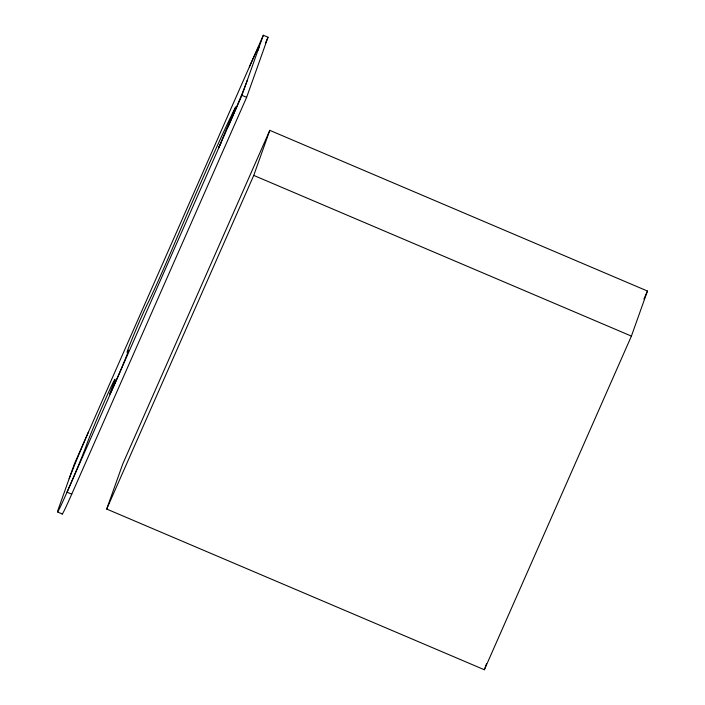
<?xml version="1.0" encoding="UTF-8"?>
<svg xmlns="http://www.w3.org/2000/svg" width="705" height="705" viewBox="0 0 705 705"><rect width="100%" height="100%" fill="white"/><g stroke="black" fill="none" stroke-linecap="round" stroke-linejoin="round"><path stroke-width="1.06" d="M263.326 35.25L74.501 463.678L58.453 508.746A38.017 1.057 -66.9 0 0 67.028 492.169L241.93 95.342L263.326 35.25L268.023 37.25L246.627 97.343L71.734 494.17A38.017 1.057 -66.9 0 1 62.243 513.557M106.702 509.054L122.749 463.987L269.795 130.346L647.454 291.042L631.407 336.109L484.361 669.75L106.702 509.054L253.747 175.413L269.795 130.346M484.361 669.75L486.547 663.608M265.362 43.287L268.023 37.25M643.903 299.105L647.454 291.042M221.044 142.736L218.7 147.697L235.699 106.948L235.426 107.424A152.474 4.239 -66.9 0 0 172.725 247.719A68.817 1.912 -66.9 0 1 147.354 304.155A26.878 0.749 -66.9 0 0 133.43 335.747A26.878 0.749 -66.9 0 0 128.081 350.773A23.759 0.661 -66.9 0 1 122.494 365.86A23.759 0.661 -66.9 0 1 110.782 392.429A23.759 0.661 -66.9 0 1 114.157 382.366A38.017 1.057 -66.9 0 0 105.583 398.933A38.017 1.057 -66.9 0 0 86.31 445.551A38.017 1.057 -66.9 0 1 67.028 492.169L71.734 494.17M241.93 95.342L246.627 97.343M253.747 175.413L631.407 336.109M57.643 512.024L62.348 514.024M247.279 80.317A38.017 1.057 -66.9 0 1 228.006 126.935M69.152 478.695A51.324 1.428 -66.9 0 1 88.425 432.086M249.403 66.843A38.017 1.057 -66.9 0 1 257.977 50.275"/></g></svg>
